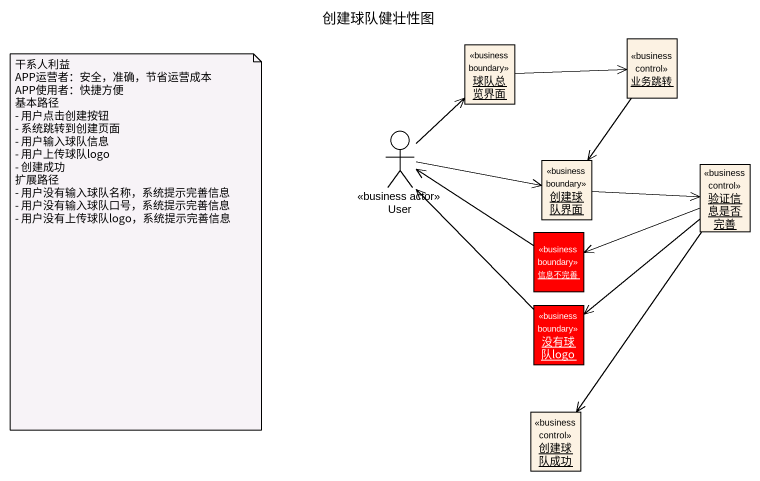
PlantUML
@startuml
title 创建球队健壮性图
allowmixing
hide circle
hide empty members
object 球队总览界面 <<business boundary>>
object 业务跳转 <<business control>>
actor User <<business actor>>
object 创建球队界面 <<business boundary>>
object 验证信息是否完善 <<business control>>
object 信息不完善 <<business boundary>> #FF0000
object 没有球队logo <<business boundary>> #FF0000
object 创建球队成功 <<business control>>
球队总览界面 -right-> 业务跳转
业务跳转 --> 创建球队界面
User -up-> 球队总览界面
User -right-> 创建球队界面
创建球队界面 -right-> 验证信息是否完善
验证信息是否完善 -left-> 信息不完善
验证信息是否完善 --> 没有球队logo
验证信息是否完善 --> 创建球队成功
信息不完善 -left-> User
没有球队logo -up-> User
note as N1
  干系人利益
  APP运营者：安全，准确，节省运营成本
  APP使用者：快捷方便
  基本路径
  - 用户点击创建按钮
  - 系统跳转到创建页面
  - 用户输入球队信息
  - 用户上传球队logo
  - 创建成功
  扩展路径
  - 用户没有输入球队名称，系统提示完善信息
  - 用户没有输入球队口号，系统提示完善信息
  - 用户没有上传球队logo，系统提示完善信息
end note
@enduml
